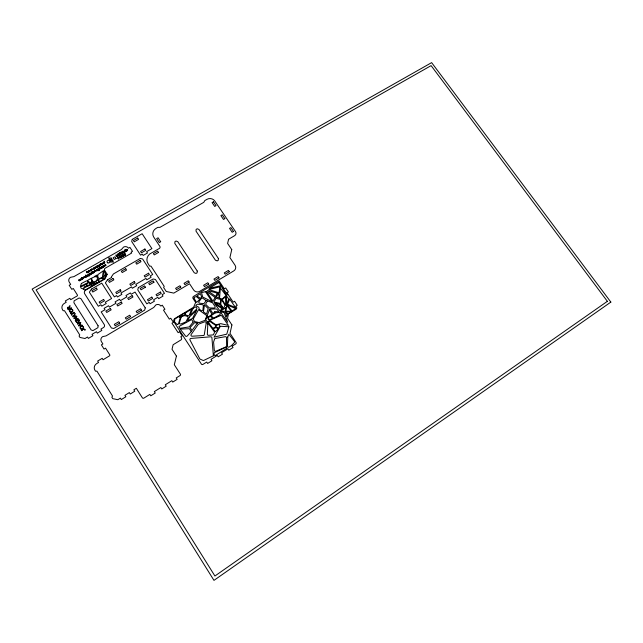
<?xml version="1.0" encoding="UTF-8"?>
<svg xmlns="http://www.w3.org/2000/svg" width="643" height="643" viewBox="0 0 643 643"><rect width="100%" height="100%" fill="white"/><g stroke="black" fill="none" stroke-linecap="round" stroke-linejoin="round"><path stroke-width="0.96" d="M96.667 270.59L97.246 270.06M90.55 270.663L91.129 270.132M91.555 273.524L92.126 272.986M127.097 249.516L127.636 250.264L126.727 251.003L125.723 249.46L127.089 249.388M97.511 270.486L96.571 270.807L97.181 269.956M102.012 267.898L101.096 268.268L101.674 267.384M92.391 273.42L91.443 273.717L92.07 272.889M94.601 268.75L93.862 269.192L93.902 268.42M91.386 270.59L90.454 270.88L91.065 270.028M91.652 269.296C92.544 271.258 90.534 269.079 92.174 268.999C93.661 270.856 92.166 267.834 91.571 269.192M91.266 272.913L91.82 272.616M93.484 268.219L94.023 267.922M96.386 269.988L96.972 269.546L97.583 270.293A0.973 0.9 -11.6 0 0 97.736 270.486M90.269 270.06L90.824 269.763M82.135 279.384C81.548 280.967 79.756 278.073 81.798 278.548C80.327 277.848 81.396 280.71 82.111 279.022M100.887 267.4L101.417 267.11M91.226 274.191C90.767 275.55 88.782 273.13 90.816 273.275C89.618 272.688 90.382 275.461 91.21 273.814M87.834 276.048C87.247 273.588 86.299 277.302 88.043 275.871C87.826 273.524 85.294 276.699 87.906 276.193M104.528 266.507C104.471 264.169 102.623 267.416 104.745 266.379C104.68 263.927 101.98 267.094 104.616 266.612M100.035 265.672L99.561 265.88M79.378 325.053L80.029 324.273L80.624 325.205L79.547 325.422A4.493 4.171 -19.5 0 0 78.872 325.615M79.338 325.093L79.009 325.471M73.278 316.517L74.355 315.263L74.942 316.195L73.873 316.404A4.485 4.155 -18.7 0 0 73.198 316.597M94.352 270.904C94.722 273.532 93.46 270.96 94.923 270.759C95.558 269.441 97.262 271.973 95.686 270.438M88.316 274.497C89.594 277.969 87.585 271.057 89.53 275.863C90.052 274.955 87.962 277.189 88.204 274.408M94.344 268.292L93.806 268.951M104.182 261.179C103.185 261.886 106.063 264.136 104.343 261.918L104.158 261.629M89.055 270.478L88.573 270.791L89.313 271.957L89.136 270.607M95.606 268.244C94.256 264.747 94.553 270.454 95.968 267.665M96.53 269.634L96.402 270.181M80.576 280.276L79.804 280.051L80.576 279.311L79.636 279.367L79.981 280.428L80.817 279.922M86.564 271.242C85.543 271.82 88.404 274.288 86.717 271.989L86.54 271.716M101.739 267.48L101.208 268.139M102.141 268.043L102.293 267.954A0.964 0.892 -11 0 1 102.084 267.713L101.401 266.966L100.903 267.601M119.799 252.844L119.325 253.117L120.329 254.66L120.788 254.403A0.892 0.828 -8.3 0 0 121.077 253.27L120.972 253.133A0.884 0.82 -8.3 0 0 119.775 252.812M90.285 270.245L90.792 269.61L91.475 270.357M93.508 268.412L94.007 267.769L94.69 268.525M91.282 273.106L91.788 272.463L92.471 273.219A0.973 0.9 -12.3 0 0 92.624 273.412M101.594 268.227L101.514 267.158M91.941 273.749L91.925 272.688M94.143 269.055L94.119 267.97M90.928 270.896L90.904 269.811M97.061 270.816L97.053 269.771M119.791 256.284L118.979 256.71L119.984 258.261L119.711 257.53L120.201 257.248C121.39 258.671 120.297 255.022 119.196 256.742L119.638 257.417L120.313 256.87L119.839 256.412M105.331 264.812C104.319 265.085 105.259 267.448 104.922 264.876C106.023 264.056 106.545 266.644 105.436 264.836M84.04 277.012C82.979 277.374 83.895 279.641 83.63 277.053C84.763 276.313 85.206 278.821 84.129 277.037M95.574 270.406C94.392 270.623 96.217 272.576 94.851 270.904M101.594 263.542C100.445 263.702 102.157 265.655 100.887 264.048M99.311 265.422L99.858 265.294M82.698 277.776L82.248 278.17L82.625 279.223L81.573 277.559L82.151 278.17L82.891 277.672L83.598 278.668L82.81 277.808M100.059 267.826L99.625 268.235L100.011 269.264L99.263 268.099L99.81 267.761L100.975 268.71L100.179 267.866M100.782 264.016L100.324 264.41L100.71 265.438L99.962 264.281L101.602 263.389L102.494 264.418L101.698 263.574M102.679 267.601C101.224 266.716 102.173 265.398 102.663 267.359M96.514 267.689C95.011 266.781 96.08 265.511 96.514 267.456M79.338 280.919C78.157 280.292 78.695 278.564 79.362 280.702M99.384 265.792L100.179 265.704L99.794 265.165A1.656 1.535 -11.2 0 0 99.528 265.238A1.23 1.133 -11 0 1 99.271 265.294L99.786 264.699L98.918 265.286M103.185 263.357C105.653 263.3 102.51 261.902 102.864 263.075C103.949 260.849 104.913 265.133 103.009 263.389M87.713 272.206C90.205 272.053 87.022 270.92 87.376 271.876C88.533 269.722 89.417 273.942 87.552 272.27M124.975 252.008L124.067 252.369L122.998 251.019L123.995 252.562L125.875 250.899C127.989 252.619 122.548 247.153 125.072 251.952M123.721 255.158L123.625 255.014A0.884 0.82 -8.3 0 0 122.427 254.684L121.977 254.99L122.982 256.541L123.44 256.276A0.892 0.828 -8.3 0 0 123.729 255.15M110.869 257.481L111.906 259.081M112.348 259.764L113.385 261.363M110.628 258.711L111.665 260.311M112.107 261.002L113.144 262.601M108.916 257.497L109.945 259.097M110.395 259.788L111.424 261.388M108.675 258.735L109.704 260.335M110.146 261.026L111.183 262.625M105.46 273.179L103.925 270.791L103.804 276.12L105.717 274.505L105.516 273.299M69.677 308.045L69.942 308.463L71.277 307.692L71.51 308.053L68.488 309.805C66.655 309.219 67.451 305.915 69.235 307.426A1.825 1.688 -17.4 0 1 69.468 306.582L69.983 305.634L69.677 307.185A1.254 1.157 -17.4 0 0 69.532 307.571M118.851 257.497L117.733 257.578L118.183 258.277L118.883 257.256L117.516 257.546L118.521 259.097L118.256 258.382L119.043 257.546M71.895 311.823A1.35 1.246 -17.7 0 0 72.153 309.894A1.35 1.246 -17.7 0 0 70.095 310.095A1.35 1.246 -17.7 0 0 70.601 311.951A1.752 1.616 -17.7 0 0 71.743 311.598M82.569 328.766A1.35 1.254 -19.2 0 0 82.826 326.821A1.35 1.254 -19.2 0 0 80.761 327.038A1.35 1.254 -19.2 0 0 81.275 328.903A1.752 1.632 -19.1 0 0 82.417 328.549M91.627 270.558A0.973 0.9 -12.1 0 1 91.483 270.357M94.843 268.718A0.973 0.9 -11.7 0 1 94.698 268.517M125.393 254.202A0.876 0.812 -8 0 1 125.16 255.424A0.876 0.812 -8 0 1 123.906 255.038M123.842 254.885A0.868 0.804 -8 0 1 124.051 253.672A0.868 0.804 -8 0 1 125.313 254.025M177.733 324.273A1.133 1.077 -10.3 0 1 176.536 323.976L174.808 322.111A1.133 1.077 -10.2 0 1 174.542 321.259L174.783 319.491A1.133 1.077 -9.9 0 1 175.29 318.719L178.103 316.951A1.125 1.077 -9.3 0 1 179.59 317.152L179.831 317.425A1.125 1.077 -9.3 0 1 180.04 318.389L178.601 323.477A1.133 1.077 -10.2 0 1 177.942 324.201M97.744 276.972L98.958 278.628L102.309 277.43L103.362 270.799L97.937 274.561L97.744 276.972M86.138 276.9C84.997 279.319 84.145 274.569 86.138 276.916M91.001 283.314L91.185 284.093L93.46 282.301L92.23 282.148L91.001 283.274M97.712 269.313C98.765 271.426 98.733 267.834 97.712 269.313M226.489 295.909L226.449 304.477L228.739 299.075L226.489 295.909M91.973 281.144L90.269 282.984L87.456 280.509L90.784 278.475L91.973 281.144M123.906 254.29C125.707 257.184 125.232 252.104 123.906 254.266M126.944 249.516L125.94 249.492L126.317 250.071L126.944 249.564M193.905 298.127L196.597 302.411L199.78 299.357L196.412 296.632L194.733 297.01L193.913 298.047M121.053 253.752L120.394 254.475L119.534 253.141L120.49 252.908L121.053 253.784M123.705 255.633L123.054 256.348L122.194 255.022L123.11 254.773L123.705 255.633M79.676 279.657L80.512 279.496L79.676 279.657M84.884 276.691C86.154 278.724 86.049 275.011 84.884 276.659M85.149 329.819C84.45 331.716 84.788 326.668 81.661 330.735L81.428 330.365L84.024 328.911L85.149 329.819M227.751 337.028L227.445 346.071A1.117 1.085 -4.4 0 0 229.165 347.019L231.536 345.532L234.269 342.687A1.117 1.085 -2.3 0 0 234.341 341.296L228.852 334.264L227.751 337.028M201.629 297.066L200.335 298.328L196.862 295.925L200.455 293.65L201.629 297.066M99.038 270.108C96.9 271.933 101.618 269.079 98.194 268.83C96.474 269.12 98.636 270.534 99.038 270.108M67.893 307.901L68.592 309.243L69.597 308.664L68.705 307.467L67.893 307.901M207.818 324.104L207.335 334.199A1.125 1.085 -6.9 0 0 208.549 335.316L213.347 334.866L214.36 332.712A1.117 1.077 -5.5 0 0 214.264 331.651L207.488 322.28L207.818 324.104M91.555 278.298C93.886 289.39 103.636 271.274 91.563 278.25M218.387 258.47L218.29 260.246L217.189 260.897L215.437 260.214L196.019 231.159L196.123 229.406L197.224 228.763L198.96 229.447L218.387 258.47M208.075 317.361L207.994 318.824L209.714 320.986L207.183 321.653L205.744 319.941L206.797 316.951L208.075 317.361M197.232 271L197.12 272.801L196.002 273.468L194.242 272.777L174.816 243.424L174.936 241.655L176.053 241.004L177.806 241.696L197.232 271M127.475 250.223L126.39 250.183L126.8 250.81L127.467 250.28M220.356 288.08L219.552 298.151L222.205 299.051L226.111 295.459L220.356 288.08M220.718 299.477L220.364 303.424L213.83 302.033L216.048 298.312L220.718 299.477M98.098 325.784L97.921 327.673L92.922 330.631L91.089 329.923L73.913 302.716L74.106 300.852L79.105 297.958L80.914 298.665L98.098 325.784M225.685 307.804L225.355 311.276L220.26 311.325L225.685 307.804M203.341 305.811L202.931 309.797A1.117 1.069 -4.5 0 1 201.138 310.545L199.153 309.09L198.968 307.812A1.117 1.069 -4.9 0 0 198.357 307.008L195.753 305.787L196.758 304.629A1.117 1.061 -4.6 0 1 197.731 304.243L202.344 304.653A1.117 1.061 -3.9 0 1 203.341 305.811M215.582 325.35L215.397 327.038L212.801 328.195L208.155 322.119L210.028 321.556L215.582 325.35M226.698 305.481L226.023 311.212L231.343 311.3L226.698 305.481M208.654 317.248L208.501 318.422L209.425 319.836L212.921 318.245L210.189 316.348L208.654 317.248M216.361 325.294L216.12 327.078L218.532 328.203L219.81 325.985L219.191 324.53L216.361 325.294M204.474 304.983L203.437 311.879L206.548 314.114L208.211 308.592L204.474 304.983M185.658 312.763L185.465 313.945A1.125 1.069 -7.6 0 0 186.197 315.11L187.941 315.697A1.125 1.069 -7.4 0 0 189.38 315.038L191.582 309.203L185.658 312.763M206.218 322.971L204.297 334.625A1.125 1.085 -8 0 1 203.244 335.55L192.12 336.217A1.125 1.085 -10 0 1 191.132 334.537L198.165 324.506A1.125 1.077 -7.1 0 1 198.695 324.096L204.707 321.813A1.117 1.077 -5.7 0 1 206.218 322.971M220.01 286.81L218.99 292.814L208.67 289.527L220.01 286.81M221.554 299.445L220.71 304.163L223.571 308.479L224.978 305.24L221.554 299.445M185.023 312.932L184.726 314.403A1.125 1.069 -8 0 1 184.059 315.191L183.199 315.552A1.125 1.069 -8.2 0 1 181.977 315.343L181.495 314.901L185.023 312.932M90.141 283.764L89.948 284.632L87.52 285.677L86.588 283.885L88.79 282.599L90.141 283.764M231.93 324.932L230.025 333.331L236.037 342.43A1.117 1.085 -2 0 1 235.7 343.933L232.115 346.175L233.015 347.541L228.771 350.202L227.871 348.827L221.562 352.766L222.47 354.148L218.194 356.825L217.286 355.442L211.008 359.365L211.917 360.755L207.609 363.448L206.7 362.057L202.947 364.404A1.133 1.101 -14.4 0 1 201.388 364.083L174.116 322.159A2.821 2.693 -10 0 1 175.033 318.43L193.591 307.225L195.657 302.483L193.069 298.553A1.672 1.591 -4.2 0 1 193.607 296.359L219.126 281.031L224.303 288.803L225.701 287.968L228.361 291.954L226.971 292.798L233.184 302.13L234.574 301.278L237.251 305.296L235.86 306.148L236.487 307.089A1.656 1.591 2.4 0 1 235.989 309.283L228.53 313.856L227.518 318.277L231.93 324.932M231.761 249.597L229.897 257.586L235.041 265.229A4.364 4.139 4.6 0 1 233.722 270.936L199.78 291.295A4.437 4.212 -2.7 0 1 193.664 289.985L189.548 283.748L173.811 293.112L166.224 291.48L163.611 287.477L164.23 286.392L150.984 266.122L149.69 266.17L148.059 263.662A8.078 7.539 -5.5 0 1 149.715 254.001L159.279 248.479A1.664 1.551 -4 0 0 159.834 246.341L153.548 236.793A6.896 6.398 -2.9 0 1 156.088 228.353L157.784 227.389L159.986 227.325L203.791 202.336L204.796 200.584L207.038 199.314A5.65 5.224 4.6 0 1 214.818 201.034L235.491 231.568A3.239 3.03 6.4 0 1 234.51 235.748L228.595 239.228L227.606 243.432L231.761 249.597M176.423 356.101L174.317 364.742L180.329 374.065A1.149 1.109 -20.4 0 1 179.96 375.608L176.238 377.931L177.138 379.338L172.734 382.087L171.834 380.68L165.291 384.763L166.191 386.178L161.755 388.951L160.854 387.536L154.336 391.603L155.236 393.026L150.767 395.815L149.867 394.392L143.936 398.089A1.173 1.125 -27.7 0 1 142.336 397.768L136.332 388.276L133.865 389.803L134.765 391.225L130.248 394.022L129.347 392.6L124.935 395.332L125.835 396.763L121.294 399.576L120.394 398.138L117.87 399.705L112.766 398.66L111.866 397.221L112.533 396.048L96.916 371.14L95.558 371.212L94.915 370.183A5.023 4.726 -23.9 0 1 96.707 363.576L98.532 362.475L97.648 361.061L102.189 358.328L103.073 359.734L109.414 355.909A0.876 0.828 -21.6 0 0 109.72 354.759L105.54 348.144L104.037 349.053L101.393 344.857L102.896 343.957L101.377 341.554A3.794 3.561 -19.5 0 1 102.719 336.602L106.039 335.903L153.741 307.467L155.799 304.991A3.681 3.48 -10.5 0 1 160.838 306.06L162.277 305.2L164.929 309.267L163.483 310.135L169.31 319.105L170.757 318.229L173.417 322.32L171.97 323.196L178.119 332.648L179.558 331.772L182.234 335.887L180.796 336.771L181.422 337.728A1.704 1.632 -12.5 0 1 180.868 339.994L173.136 344.728L172.019 349.278L176.423 356.101M145.246 307.876L144.667 310.103L113.779 328.485L111.416 327.994L101.192 311.927L104.97 309.709L104.102 308.343L108.546 305.73L109.423 307.097L115.981 303.247L115.113 301.88L119.526 299.292L120.402 300.651L126.84 296.865L125.972 295.515L130.352 292.943L131.228 294.293L135.03 292.059L145.246 307.876M138.333 287.654L137.755 289.856L146.805 303.834L149.224 302.403L150.1 303.753L154.449 301.173L153.564 299.823L157.8 297.307L158.676 298.665L163 296.093L162.116 294.743L164.479 293.345L155.429 279.48L153.122 278.982L138.333 287.654M132.257 239.373L131.686 241.503L140.584 255.134L142.32 254.138L143.18 255.456L147.48 252.98L146.612 251.662L151.909 248.616L142.143 233.739L132.257 239.373M228.892 326.773L226.778 334.159L214.071 337.125L220.348 326.274L228.892 326.773M227.509 314.001L226.69 316.694L225.412 312.474L227.509 314.001M181.189 317.087L179.429 322.69A1.125 1.077 -9.8 0 0 180.948 323.968L185.538 322.047A1.125 1.077 -8.8 0 0 186.108 321.524L187.965 317.859A1.125 1.077 -8 0 0 187.314 316.372L185.144 315.705A1.125 1.077 -8.2 0 0 184.501 315.689L181.985 316.348A1.125 1.077 -8.7 0 0 181.189 317.087M214.521 339.199L213.58 342.108L214.304 350.314A1.125 1.093 -8.5 0 0 215.871 351.215L225.934 346.907A1.117 1.085 -5.2 0 0 226.609 345.886L226.497 337.752A1.117 1.085 -3.7 0 0 225.179 336.707L215.397 338.443A1.125 1.085 -6.3 0 0 214.521 339.199M209.321 309.83L207.15 315.954L208.428 316.814L212.029 314.355L209.321 309.83M206.829 315.681L205.141 320.27L199.137 322.577L194.467 321.532L193.246 318.992L198.574 309.685L206.829 315.681M229.68 299.116L227.582 304.26L235.579 307.547L229.68 299.116M93.934 284.134L93.452 285.235L97.439 282.816L93.934 284.134M79.113 320.126L78.084 322.392L76.131 321.942L78.808 322.939L77.305 323.815L77.538 324.185L80.56 322.408L78.51 322.489L79.419 320.608L79.113 320.126M192.972 308.688L190.248 314.644L190.706 314.853L196.597 309.13A1.117 1.069 -5.3 0 0 196.155 307.37L194.837 306.96L192.972 308.688M107.18 274.296L104.938 279.006L85.752 290.081A2.885 2.668 -14.7 0 0 84.707 293.787L104.246 324.562A2.323 2.17 -17.8 0 1 103.427 327.584L100.935 329.063L101.811 330.446L97.318 333.114L96.434 331.724L92.037 334.336L92.913 335.726L88.388 338.411L87.512 337.02L84.997 338.507L79.941 337.446L79.065 336.056L79.74 334.923L64.509 310.682L63.167 310.738L62.54 309.733A4.967 4.581 -17.6 0 1 64.372 303.351L66.197 302.298L65.337 300.932L69.854 298.32L70.722 299.686L77.039 296.037A0.868 0.804 -15.7 0 0 77.361 294.928L73.286 288.49L71.783 289.35L69.203 285.267L70.698 284.407L69.219 282.068A3.754 3.448 -14.4 0 1 70.601 277.286L73.889 276.635L121.455 249.5L123.512 247.121A3.649 3.376 -7.6 0 1 128.504 248.198L129.942 247.37L132.522 251.341L131.084 252.16L131.662 253.045L105.259 268.187A1.704 1.575 -11 0 0 104.656 270.373L107.18 274.296M217.334 293.095L215.71 296.415L207.464 290.523L217.334 293.095M189.404 317.128L187.563 320.793L192.185 318.574A1.125 1.077 -7.3 0 0 192.707 318.076L196.75 310.03L189.629 316.822A1.125 1.077 -7.5 0 0 189.404 317.128M81.42 283.491L80.351 286.368L88.654 282.341L87.167 280.919L86.331 280.951L81.42 283.491M106.569 274.698L104.938 277.905L102.47 277.921L103.354 276.699L106.569 274.698M180.908 316.444L180.378 317.481L179.357 316.163L180.908 316.444M76.453 317.304L75.231 320.519L78.253 318.751L78.028 318.406L75.657 319.788L76.879 316.581L73.865 318.341L74.082 318.695L76.453 317.304M215.252 297.436L212.897 301.165L206.347 291.263L215.252 297.436M218.532 293.409L216.185 297.122L219.199 297.966L218.532 293.409M207.568 300.948L205.929 303.424A1.109 1.061 -2.9 0 0 206.065 304.734L209.313 307.933L214.023 308.037A1.109 1.061 -1.9 0 0 214.987 306.406L212.568 302.749L207.568 300.948M107.469 279.842L105.396 282.896L114.366 296.889L116.576 295.603L117.444 296.953L121.848 294.381L120.98 293.023L131.477 286.882L132.345 288.233L136.71 285.677L135.834 284.335L145.937 278.427L146.813 279.769L151.129 277.237L150.261 275.903L152.704 274.473L142.577 258.952L140.27 258.454L113.401 273.958L111.343 276.996L111.633 277.438L107.469 279.842M93.725 283.981L92.6 285.629L91.362 284.584L98.275 279.633L98.636 282.06L93.725 283.981M91.467 289.093L89.361 292.171L98.331 306.269L100.895 304.766L101.763 306.132L106.216 303.528L105.348 302.162L111.593 298.513L101.755 283.145L91.467 289.093M197.465 323.003L191.96 330.558L190.095 327.552L194.572 322.682L197.465 323.003M206.21 300.619L204.273 303.174A1.109 1.061 -3.3 0 1 203.244 303.609L199.772 303.239A1.117 1.061 -3.9 0 1 199 301.559L201.307 298.537A1.109 1.061 -3.1 0 1 202.858 298.304L206.21 300.619M84.595 287.598L83.333 289.189L85.077 290.089L91.901 286.127L90.792 284.913L84.595 287.598M84.53 286.995L82.995 288.924L81.074 288.144L80.552 286.81L83.895 285.645L86.13 284.102L86.958 285.685L84.53 286.995M80.729 322.69L78.43 325.591L78.679 325.985L82.36 325.278L81.01 325.125L80.287 323.968L80.729 322.69M75.062 313.688L72.755 316.573L72.997 316.967L76.686 316.268L75.335 316.107L74.612 314.957L75.062 313.688M193.165 322.047L189.235 326.909L179.686 328.348L178.971 326.499L191.678 319.523L193.165 322.047M191.284 331.627L187.201 336.032A1.133 1.085 -11 0 1 185.449 335.967L180.161 329.087L189.372 328.694L191.284 331.627M218.427 328.782L215.341 331.788L213.211 328.903L215.855 327.617L218.427 328.782M214.593 311.927L212.881 313.575L210.108 309.082L216.08 308.937A1.109 1.069 -1.8 0 1 216.98 309.347L218.909 311.726L215.421 311.614A1.109 1.069 -2.3 0 0 214.593 311.927M225.508 296.777L222.245 299.638L225.733 305.321L225.508 296.777M610.85 302.097L213.974 580.372L32.15 289.085L431.63 62.628L610.85 302.097M607.37 301.326L214.915 576.007L36.121 289.921L431.107 65.626L607.37 301.326M225.87 347.26L214.738 352.509A1.125 1.093 -9.3 0 0 214.071 353.698L214.336 355.241L215.196 355.619L227.003 348.136L225.87 347.26M222.349 308.889L219.729 310.625L214.826 303.866L222.349 308.889M215.461 312.811L210.872 315.817L213.741 318.06L219.681 314.797A1.109 1.069 -1.7 0 0 220.067 313.294L219.496 312.434L215.461 312.811M235.772 308.584L232.027 310.947L227.405 305.055L235.772 308.584M104.415 278.7L99.263 281.931L98.733 279.255L101.988 278.178L104.415 278.7M208.694 284.085L204.482 286.609L203.598 285.275L207.81 282.759L208.694 284.085M219.014 277.905L214.834 280.404L213.95 279.078L218.13 276.578L219.014 277.905M229.326 271.724L225.179 274.207L224.294 272.889L228.45 270.406L229.326 271.724M218.853 282.494L209.007 288.41L221.039 285.653L218.853 282.494M119.638 323.099L115.193 325.744L114.309 324.369L118.762 321.725L119.638 323.099M130.617 316.573L126.205 319.201L125.321 317.827L129.741 315.207L130.617 316.573M141.444 310.135L137.063 312.747L136.179 311.381L140.568 308.777L141.444 310.135M180.771 287.108L176.495 289.647L175.619 288.313L179.887 285.773L180.771 287.108M189.179 282.116L184.927 284.64L184.051 283.306L188.295 280.782L189.179 282.116M151.812 297.114L147.464 299.686L148.34 301.045L152.688 298.465L151.812 297.114M160.364 292.051L156.04 294.615L156.916 295.965L161.24 293.401L160.364 292.051M181.222 315.078L180.153 315.705L180.812 315.986A1.125 1.069 -8.5 0 0 181.471 316.067L182.106 315.962L181.222 315.078M231.183 311.783L227.976 313.671L225.669 311.67L231.183 311.783M145.39 287.228L141.05 289.784L140.174 288.434L144.522 285.886L145.39 287.228M153.942 282.205L149.618 284.745L148.75 283.402L153.066 280.862L153.942 282.205M110.299 308.463L105.846 311.075L106.722 312.45L111.167 309.83L110.299 308.463M121.27 302.009L116.857 304.605L117.725 305.972L122.146 303.375L121.27 302.009M132.096 295.643L127.716 298.223L128.584 299.582L132.972 297.002L132.096 295.643M78.655 319.394L75.633 321.162L75.866 321.524L78.888 319.756L78.655 319.394M233.513 231.464L232.155 232.26L229.543 228.394L230.901 227.598L233.513 231.464M103.603 299.437L99.151 302.033L100.027 303.4L104.471 300.803L103.603 299.437M120.217 289.744L115.812 292.316L116.68 293.674L121.085 291.102L120.217 289.744M134.202 281.586L129.846 284.126L130.714 285.476L135.078 282.928L134.202 281.586M148.517 273.227L144.201 275.751L145.069 277.085L149.385 274.561L148.517 273.227M70.971 312.964L70.609 313.173L71.992 315.359L71.775 314.242L74.435 312.699L74.202 312.329L71.542 313.88L70.971 312.964M96.378 288.112L91.925 290.684L92.793 292.043L97.238 289.471L96.378 288.112M112.983 278.507L108.579 281.047L109.447 282.398L113.851 279.85L112.983 278.507M158.516 252.434L154.24 254.909L153.38 253.583L157.648 251.116L158.516 252.434M224.841 218.636L223.475 219.432L220.879 215.59L222.237 214.802L224.841 218.636M125.707 268.694L121.342 271.209L122.21 272.552L126.575 270.028L125.707 268.694M140.134 260.359L135.81 262.858L136.678 264.185L140.994 261.693L140.134 260.359M97.23 276.418L96.346 276.811L94.834 276.209L97.013 275.1L97.23 276.418M144.884 249.026L140.592 251.493L141.452 252.812L145.752 250.344L144.884 249.026M160.678 241.72L159.263 242.532L156.675 238.601L158.09 237.789L160.678 241.72M123.143 252.458L122.339 253.511L121.969 251.606L123.753 252.707L123.143 252.458M97.415 267.327L96.522 266.242L97.415 267.327M98.25 266.845L96.908 266.025L98.082 266.7L97.977 265.414L98.25 266.845M99.11 266.355L98.226 265.27L99.11 266.355M119.952 254.724L119.043 255.247L118.633 254.612L119.429 254.162L118.561 254.499L118.183 253.921L119.019 253.294L117.966 253.889L118.971 255.44L119.952 254.724M117.058 256.533L115.909 255.07L117.605 255.97C116.359 251.509 119.831 258.036 117.524 254.395L117.782 256.123L116.166 255.183L117.058 256.533M122.057 253.672L120.908 252.209L122.057 253.672M213.452 201.814L212.094 202.593L214.674 206.411L216.04 205.631L213.452 201.814M85.768 275.156L86.829 276.811L85.768 275.156M92.118 271.523L93.179 273.179L92.118 271.523M121.093 255.504L121.318 257.497L121.358 256.87L122.733 256.686L121.093 255.504M89.337 273.781L89.94 275.035L89.337 273.781M93.565 271.362L94.167 272.608L93.565 271.362M98.885 268.316L99.488 269.562L98.885 268.316M102.808 266.065L103.419 267.311L102.808 266.065M116.118 258.438L114.245 259.507L113.136 257.795L115.009 256.726L116.118 258.438M122.009 256.348L121.334 256.742L121.125 255.697L122.009 256.348M137.715 238.063L133.414 240.514L134.274 241.824L138.575 239.381L137.715 238.063M123.03 252.369L122.347 252.755L122.146 251.726L123.03 252.369M125.755 250.81L125.08 251.196L124.871 250.167L125.755 250.81M227.702 294.607L226.384 295.241L221.192 286.143L227.702 294.607M213.372 355.812L203.879 360.353A1.133 1.101 -13.1 0 1 202.907 360.369L200.246 359.18A1.133 1.101 -13.3 0 1 199.724 358.69L189.998 340.018A1.133 1.085 -11 0 1 190.931 338.435L210.719 336.795A1.125 1.085 -7.1 0 1 211.925 337.784L213.372 355.812M220.493 315.592L211.274 319.619A1.117 1.069 -4.1 0 0 211.073 321.468L215.566 324.578A1.117 1.077 -3.6 0 0 216.506 324.739L220.412 323.71A1.117 1.077 -2.8 0 1 220.959 323.702L228.394 325.422L221.875 315.97A1.109 1.069 -1.6 0 0 220.493 315.592M205.479 291.689L201.556 292.589L202.649 296.97L212.134 301.752L205.479 291.689M223.997 312.297L220.517 312.136L227.67 322.272L223.997 312.297M220.083 304.348L214.368 302.853L222.301 307.692L220.083 304.348M107.863 262.883A1.447 1.334 -10.1 0 0 109.881 261.468A1.447 1.334 -10.1 0 0 107.598 260.592A1.447 1.334 -10.1 0 0 107.863 262.883M70.69 312.353A1.792 1.656 -17.7 0 0 72.86 310.207A1.792 1.656 -17.7 0 0 69.878 309.596A1.792 1.656 -17.7 0 0 70.69 312.353M81.412 329.32A1.8 1.672 -19.2 0 0 83.518 327.094A1.8 1.672 -19.2 0 0 80.504 326.572A1.8 1.672 -19.2 0 0 81.412 329.32"/></g></svg>
